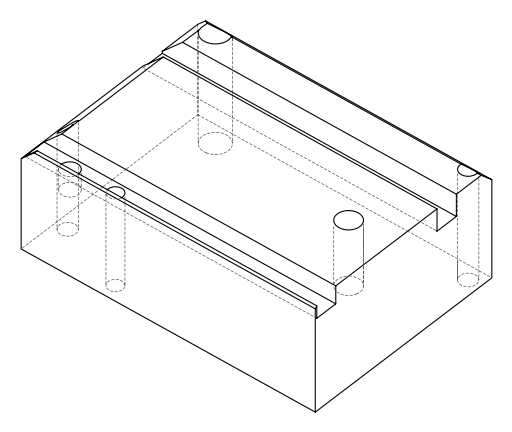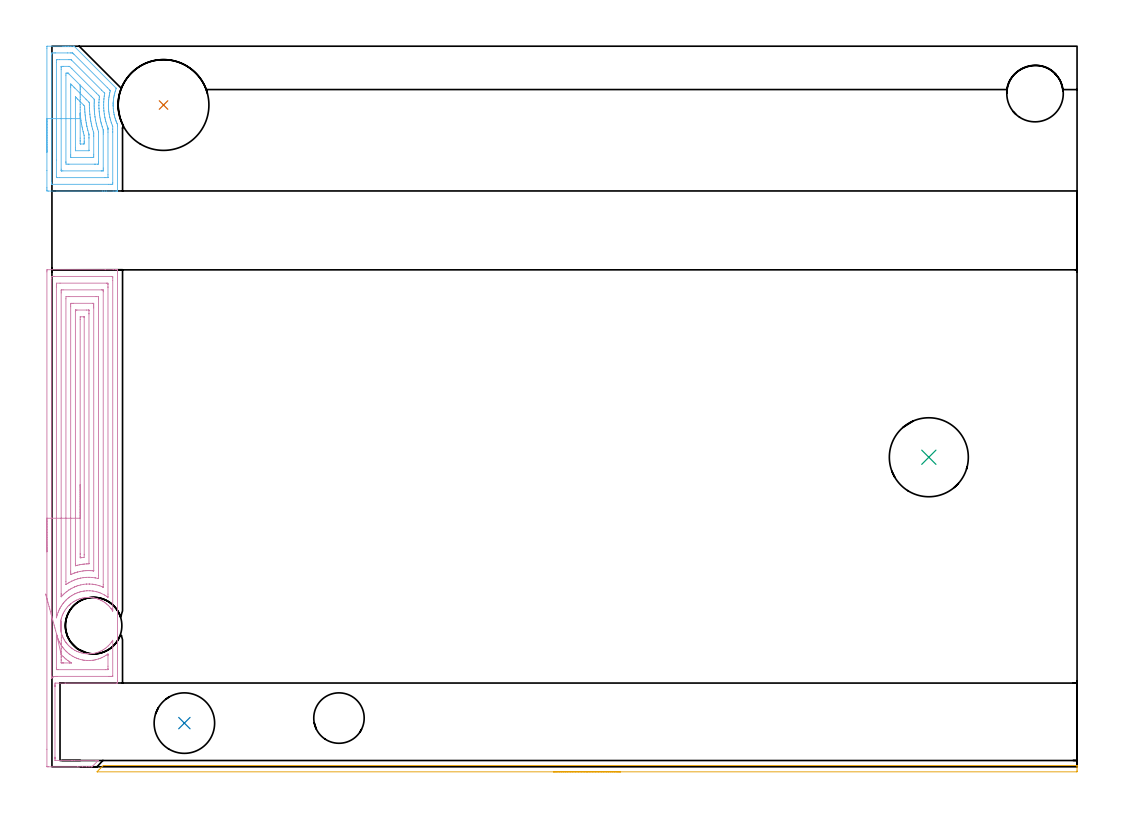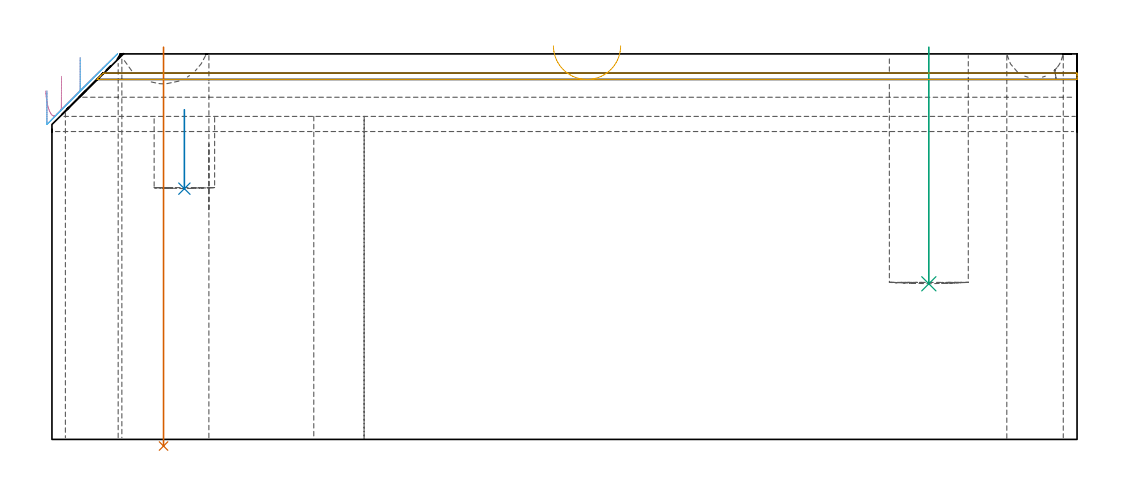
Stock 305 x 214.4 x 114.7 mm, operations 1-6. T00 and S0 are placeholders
(PLAN: 20 operations, 13 tool changes, 41.5 min)
(1 INDEXABLE_INSERT_DRILL_THROUGH_HOLE_FROM_SOLID | STEP1HOLE_3 | NXT0302_025 | 0.48 min | 65636 mm3)
(2 INDEXABLE_INSERT_DRILL_BLIND_HOLE_FROM_SOLID | STEP1POCKET | NXT0302_007 | 0.1 min | 10136 mm3)
(3 INDEXABLE_INSERT_DRILL_BLIND_HOLE_FROM_SOLID_1 | STEP1POCKET_1 | NXT0302_018 | 0.28 min | 29526 mm3)
(4 AREA_MILL | FG_CHAMFER_SURFACE | UGT0205_001 | 8.11 min | 33789 mm3)
(5 AREA_MILL_1 | FG_CHAMFER_SURFACE_1 | UGT0205_001 | 2.48 min | 8227 mm3)
(6 AREA_MILL_2 | FG_CHAMFER_SURFACE_2 | UGT0205_001 | 2.77 min | 11259 mm3)
(7 AREA_MILL_3 | FG_CHAMFER_SURFACE_3 | UGT0205_001 | 11.55 min | 23389 mm3)
(8 MILL_RECTANGULAR_SLOT | SLOT_RECTANGULAR | UGT0201_105 | Follow Part, ap 5.5, ae 75% | 5.39 min | 116654 mm3)
(9 MILL_RECTANGULAR_SLOT_1 | SLOT_RECTANGULAR_1 | UGT0201_105 | Follow Part, ap 5.5, ae 75% | 7.06 min | 161359 mm3)
(10 SPOT_DRILL | STEP1HOLE | NXT0321_9005460120000 | 0.03 min | 17 mm3)
(11 SPOT_DRILL_1 | STEP1HOLE_1 | NXT0321_9005460120000 | 0.03 min | 0 mm3)
(12 SPOT_DRILL_2 | STEP1HOLE_2 | NXT0321_9005460120000 | 0.03 min | 8 mm3)
(13 DRILL_THROUGH_HOLE_INTO_CENTER | STEP1HOLE | NXT0301_065 | 0.41 min | 6651 mm3)
(14 DRILL_TO_ENLARGE_THROUGH_HOLE | STEP1HOLE | UGT0301_041 | 0.42 min | 10338 mm3)
(15 DRILL_BLIND_HOLE_INTO_CENTER | STEP1HOLE_1 | NXT0301_065 | 0.07 min | 330 mm3)
(16 GUN_DRILL_THROUGH_HOLE | STEP1HOLE_1 | UGT0307_007 | 0.62 min | 7997 mm3)
(17 DRILL_TO_ENLARGE_THROUGH_HOLE_1 | STEP1HOLE_1 | UGT0301_291 | 0.49 min | 15237 mm3)
(18 DRILL_BLIND_HOLE_INTO_CENTER_1 | STEP1HOLE_2 | NXT0301_065 | 0.07 min | 877 mm3)
(19 GUN_DRILL_THROUGH_HOLE_1 | STEP1HOLE_2 | UGT0307_007 | 0.63 min | 8049 mm3)
(20 DRILL_TO_ENLARGE_THROUGH_HOLE_2 | STEP1HOLE_2 | UGT0301_291 | 0.49 min | 16195 mm3)
(TOOL NXT0302_025 | Index. Insert Drill 27mm [880-D2700L32-05] | D27 PA176 FL135 Z2)
(TOOL NXT0302_007 | Index. Insert Drill 18mm [880-D1800L25-05] | D18 PA176 FL90 Z2)
(TOOL NXT0302_018 | Index. Insert Drill 23.5mm [880-D2350L25-03] | D23.5 PA176 FL71 Z2)
(TOOL UGT0205_001 | Chamfer Mill 20 x 3 x 45 deg. | D20 FL50 Z2)
(TOOL UGT0201_105 | End Mill 22 mm | D22 FL25 Z2)
(TOOL NXT0321_9005460120000 | NC Spot Drill, 142deg, 12mm, Carbide, Uncoated | D12 PA142 FL30 Z2)
(TOOL NXT0301_065 | Carbide Drill 9.4mm [860.1-0940-075A1-MM 2214] | D9.4 PA140 FL98 Z2)
(TOOL UGT0301_041 | Twist Drill 15 mm | D15 PA118 FL114 Z2)
(TOOL UGT0307_007 | Gun Drill 10 mm | D10 PA130 FL24 Z1)
(TOOL UGT0301_291 | Twist Drill 16.8 mm | D16.8 PA118 FL125 Z2)
(OP 1 INDEXABLE_INSERT_DRILL_THROUGH_HOLE_FROM_SOLID)
G17 G21 G94 G90
T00 M6
G54
G17 G0 G90 X33.2 Y196.9 S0 M3
G43 Z124.7 H1
G94 G81 G98 Z-1.971 F250. R116.7
G80
M5
M2
(OP 2 INDEXABLE_INSERT_DRILL_BLIND_HOLE_FROM_SOLID)
G17 G21 G94 G90
T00 M6
G54
G17 G0 G90 X39.4 Y13. S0 M3
G43 Z124.7 H1
G94 G81 G98 Z74.6 F250. R98.1
G80
M5
M2
(OP 3 INDEXABLE_INSERT_DRILL_BLIND_HOLE_FROM_SOLID_1)
G17 G21 G94 G90
T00 M6
G54
G17 G0 G90 X260.9 Y92.1 S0 M3
G43 Z124.7 H1
G94 G81 G98 Z46.3 F250. R116.7
G80
M5
M2
(OP 4 AREA_MILL)
G17 G21 G94 G90
T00 M6
G54
G17 G0 G90 X-1.5 Y63.95 S1061 M3
G43 Z124.7 H0
Z103.7
G94 G1 Y63.988 Z102.828 F250.
Y64.102 Z101.964
Y64.291 Z101.112
Y64.553 Z100.28
Y64.887 Z99.474
Y65.29 Z98.7
Y65.759 Z97.964
Y66.29 Z97.272
Y66.879 Z96.629
Y67.522 Z96.04
Y68.214 Z95.508
Y68.95 Z95.04
Y69.724 Z94.637
Y70.53 Z94.303
Y71.362 Z94.041
Y72.214 Z93.852
Y73.078 Z93.738
Y73.95 Z93.7
Y147.271
X-1.495 Y147.76 Z93.703
X-1.492 Y147.89 Z93.706
X-1.357 Y147.9 Z93.841
X15.845 Z111.041
X18.219 Z113.414
X18.935 Z114.134
X19.172 Z114.371
X19.338 Y147.897 Z114.531
X19.498 Y147.89 Z114.689
X19.5 Y147.718 Z114.7
Y25.666
X19.495 Y24.91 Z114.691
X19.155 Y24.9 Z114.351
X4.046 Z99.245
X1.035 Z96.234
X0.9 Z96.1
Y24.57
X0.905 Y24.272 Z96.094
X0.908 Y24.247 Z96.092
X0.902 Y24.212 Z96.097
Y24.205
X0.904 Y24.19 Z96.092
Y24.186 Z96.09
X0.902 Y24.183 Z96.091
X0.9 Y24.155 Z96.1
Y24.152 Z96.096
X0.905 Y24.147 Z96.09
X0.903 Y24.143 Z96.096
X0.905 Y24.127 Z96.089
X0.902 Y24.123 Z96.09
X0.9 Y24.092 Z96.1
X0.903 Y24.08 Z96.096
X0.901 Y24.065 Z96.095
X0.902 Y24.041 Z96.089
X0.905 Y24.037 Z96.088
X0.906 Y24.034 Z96.091
X0.903 Y24.018 Z96.095
X0.905 Y24.016 Z96.088
X0.901 Y24.009 Z96.096
X0.9 Y24.006 Z96.1
X0.902 Y23.972 Z96.089
X0.905 Y23.967 Z96.087
X0.906 Y23.963 Z96.091
X0.904 Y23.956 Z96.094
Y23.934 Z96.087
X0.903 Y23.929 Z96.086
X0.9 Y23.925 Z96.087
Y23.877 Z96.1
Y2.865
Y2.671 Z96.087
X0.904 Y2.67
X0.905
X0.907 Y2.663 Z96.09
X0.901 Y2.545 Z96.099
Y2.533
X0.904 Y2.418 Z96.096
Y2.022
X0.903 Y1.9 Z96.097
X5.927 Z101.121
X6.666 Z101.866
X13.159 Z108.358
X13.39 Z108.587
X13.697 Y1.897 Z108.893
X13.758 Y1.89 Z108.953
X13.743 Y1.864 Z108.939
X13.704 Y1.822 Z108.903
X13.574 Y1.674 Z108.773
X12.073 Y0.173 Z107.272
X11.907 Y0.004 Z107.099
X11.895 Y0.001 Z107.087
X11.715 Y0. Z106.915
X11.033 Z106.232
X10.317 Z105.512
X9.081 Z104.278
X7.683 Z102.879
X-1.089 Z94.109
X-1.36 Y0.003 Z93.837
X-1.492 Y0.01 Z93.706
X-1.499 Y0.145 Z93.699
X-1.5 Y5.212 Z93.7
Y73.95
X-0.086 Z95.114
Y145.347
X-0.079 Y145.879 Z95.121
X-0.068 Y145.89 Z95.132
X0.003 Y145.894 Z95.203
X0.112 Y145.898 Z95.312
X0.249 Y145.9 Z95.449
X0.659 Z95.859
X17.809 Z113.009
X18.009 Y145.897 Z113.209
X18.044 Y145.895 Z113.244
X18.076 Y145.891 Z113.276
X18.079 Y145.845 Z113.279
X18.084 Y145.62 Z113.284
X18.085 Y145.482 Z113.285
X18.086 Y144.724 Z113.286
Y46.931
X18.084 Y46.401 Z113.284
X18.083 Y46.37 Z113.283
X18.081 Y46.36 Z113.281
X18.036 Y46.418 Z113.236
X17.89 Y46.646 Z113.09
X17.632 Y47.018 Z112.832
X17.527 Y47.157 Z112.727
X17.144 Y47.603 Z112.344
X16.724 Y48.05 Z111.924
X16.294 Y48.426 Z111.494
X15.849 Y48.78 Z111.049
X15.625 Y48.943 Z110.825
X15.295 Y49.153 Z110.495
X14.958 Y49.348 Z110.158
X14.515 Y49.573 Z109.715
X14.066 Y49.776 Z109.266
X13.923 Y49.836 Z109.123
X13.55 Y49.965 Z108.75
X13.175 Y50.08 Z108.375
X12.73 Y50.191 Z107.93
X12.283 Y50.278 Z107.483
X11.838 Y50.34 Z107.038
X11.392 Y50.378 Z106.592
X10.946 Y50.392 Z106.146
X10.5 Y50.382 Z105.7
X10.054 Y50.349 Z105.254
X9.608 Y50.292 Z104.808
X9.161 Y50.21 Z104.361
X8.717 Y50.105 Z103.917
X8.293 Y49.985 Z103.493
X7.877 Y49.836 Z103.077
X7.376 Y49.615 Z102.576
X7.119 Y49.488 Z102.319
X6.934 Y49.396 Z102.133
X6.553 Y49.178 Z101.748
X6.47 Y49.126 Z101.665
X6.175 Y48.943 Z101.374
X6.161 Y48.933 Z101.361
X6.042 Y48.848 Z101.242
X5.59 Y48.494 Z100.789
X5.488 Y48.407 Z100.685
X5.151 Y48.121 Z100.351
X5.076 Y48.05 Z100.276
X4.664 Y47.611 Z99.864
X4.273 Y47.157 Z99.471
X3.955 Y46.706 Z99.152
X3.671 Y46.264 Z98.869
X3.368 Y45.708 Z98.567
X3.215 Y45.37 Z98.411
X3.037 Y44.926 Z98.233
X2.882 Y44.477 Z98.08
X2.758 Y44.032 Z97.955
X2.682 Y43.694 Z97.881
X2.659 Y43.584 Z97.856
X2.586 Y43.138 Z97.783
X2.54 Y42.691 Z97.731
X2.515 Y42.241 Z97.705
X2.513 Y42.2 Z97.706
X2.514 Y42.144 Z97.704
Y42.086 Z97.703
X2.513 Y41.798 Z97.705
X2.518 Y41.681 Z97.713
X2.521 Y41.644 Z97.714
X2.536 Y41.348 Z97.729
X2.582 Y40.905 Z97.776
X2.65 Y40.457 Z97.85
X2.708 Y40.189 Z97.907
X2.746 Y40.012 Z97.944
X2.87 Y39.563 Z98.067
X3.018 Y39.119 Z98.215
X3.186 Y38.701 Z98.381
X3.218 Y38.631 Z98.411
X3.368 Y38.288 Z98.567
X3.399 Y38.225 Z98.599
X3.463 Y38.11 Z98.663
X3.651 Y37.775 Z98.849
X3.922 Y37.332 Z99.12
X4.033 Y37.172 Z99.231
X4.086 Y37.094 Z99.285
X4.171 Y36.982 Z99.369
X4.259 Y36.863 Z99.459
X4.454 Y36.626 Z99.654
X4.609 Y36.439 Z99.808
X4.65 Y36.396 Z99.848
X4.874 Y36.155 Z100.073
X5.151 Y35.882 Z100.35
X5.488 Y35.582 Z100.686
X5.528 Y35.546 Z100.726
X5.781 Y35.345 Z100.981
X6.042 Y35.153 Z101.242
X6.432 Y34.895 Z101.631
X6.829 Y34.653 Z102.029
X6.934 Y34.599 Z102.134
X7.376 Y34.385 Z102.576
X7.825 Y34.192 Z103.025
X8.269 Y34.03 Z103.469
X8.717 Y33.898 Z103.917
X9.282 Y33.76 Z104.482
X9.445 Y33.729 Z104.645
X9.608 Y33.702 Z104.808
X10.054 Y33.651 Z105.254
X10.5 Y33.618 Z105.7
X10.946 Y33.608 Z106.146
X11.392 Y33.622 Z106.592
X11.838 Y33.66 Z107.038
X12.283 Y33.719 Z107.483
X12.518 Y33.76 Z107.718
X13.175 Y33.925 Z108.375
X13.623 Y34.062 Z108.823
X14.066 Y34.229 Z109.266
X14.515 Y34.427 Z109.715
X14.971 Y34.653 Z110.171
X15.415 Y34.927 Z110.615
X15.849 Y35.224 Z111.049
X16.27 Y35.546 Z111.47
X16.741 Y35.976 Z111.941
X17.188 Y36.439 Z112.388
X17.632 Y36.987 Z112.832
X17.878 Y37.332 Z113.078
X17.996 Y37.517 Z113.196
X18.079 Y37.644 Z113.279
X18.086 Y37.29 Z113.286
X18.085 Y27.075 Z113.285
X18.084 Y26.98 Z113.284
X18.081 Y26.934 Z113.281
X18.08 Y26.917 Z113.28
X18.065 Y26.91 Z113.265
X17.882 Y26.903 Z113.082
X17.341 Y26.901 Z112.541
X17.007 Y26.9 Z112.207
X1.537 Y26.899 Z96.737
X1.206 Y26.897 Z96.406
X0.931 Y26.89 Z96.131
X0.659 Y26.861 Z95.859
X0.441 Y26.782 Z95.641
X0.308 Y26.705 Z95.508
X0.123 Y26.56 Z95.323
X-0.074 Y26.362 Z95.126
X-0.079 Y26.417 Z95.121
X-0.082 Y26.56 Z95.118
X-0.085 Y26.94 Z95.115
X-0.086 Y73.95 Z95.114
X1.328 Z96.528
X1.329 Y142.8 Z96.529
X1.33 Y143.011 Z96.53
X1.336 Y143.694 Z96.536
X1.342 Y143.893 Z96.542
X2.415 Y143.9 Z97.615
X16.262 Y143.899 Z111.462
X16.463 Y143.895 Z111.663
X16.658 Y143.89 Z111.858
X16.665 Y143.694 Z111.865
X16.669 Y143.485 Z111.869
X16.671 Y142.8 Z111.871
X16.672 Y142.588 Z111.872
X16.671 Y51.384 Z111.871
X16.668 Y50.702 Z111.868
X16.665 Y50.496 Z111.865
X16.662 Y50.44 Z111.862
X16.463 Y50.581 Z111.663
X16.292 Y50.702 Z111.492
X15.86 Y50.975 Z111.06
X15.585 Y51.135 Z110.785
X14.725 Y51.577 Z109.925
X14.684 Y51.596 Z109.884
X14.308 Y51.75 Z109.508
X14.07 Y51.834 Z109.27
X13.829 Y51.916 Z109.029
X13.381 Y52.053 Z108.581
X12.951 Y52.157 Z108.151
X12.277 Y52.283 Z107.477
X12.073 Y52.307 Z107.273
X11.307 Y52.376 Z106.507
X11.195 Y52.378 Z106.395
X10.432 Y52.374 Z105.632
X10.317 Y52.365 Z105.517
X9.63 Y52.296 Z104.83
X9.439 Y52.268 Z104.639
X8.883 Y52.162 Z104.083
X8.561 Y52.086 Z103.761
X8.181 Y51.983 Z103.381
X7.683 Y51.819 Z102.883
X7.521 Y51.762 Z102.721
X7.12 Y51.596 Z102.32
X6.903 Y51.496 Z102.103
X6.805 Y51.447 Z102.005
X6.323 Y51.193 Z101.523
X5.927 Y50.965 Z101.127
X5.765 Y50.867 Z100.965
X5.509 Y50.702 Z100.709
X5.244 Y50.503 Z100.444
X5.049 Y50.35 Z100.249
X4.754 Y50.108 Z99.954
X4.399 Y49.808 Z99.599
X4.281 Y49.696 Z99.481
X4.171 Y49.583 Z99.371
X3.852 Y49.238 Z99.052
X3.561 Y48.914 Z98.761
X3.438 Y48.766 Z98.638
X3.293 Y48.587 Z98.493
X3.059 Y48.257 Z98.259
X2.896 Y48.02 Z98.096
X2.706 Y47.723 Z97.906
X2.415 Y47.23 Z97.615
X2.358 Y47.125 Z97.558
X2.187 Y46.792 Z97.387
X2.085 Y46.568 Z97.285
X1.94 Y46.231 Z97.14
X1.824 Y45.939 Z97.024
X1.605 Y45.337 Z96.805
X1.595 Y45.308 Z96.795
X1.588 Y45.285 Z96.788
X1.537 Y45.106 Z96.737
X1.354 Y44.401 Z96.554
X1.337 Y44.343 Z96.537
X1.335 Y44.34 Z96.535
X1.332 Y44.369 Z96.532
X1.329 Y44.41 Z96.529
Y44.443
X1.328 Y44.467 Z96.528
Y73.95
X2.743 Z97.943
Y141.012
X2.746 Y141.569 Z97.946
X2.75 Y141.758 Z97.95
X2.755 Y141.89 Z97.955
X2.857 Y141.893 Z98.057
X3.293 Y141.9 Z98.493
X14.707 Z109.907
X15.143 Y141.892 Z110.343
X15.244 Y141.89 Z110.444
X15.25 Y141.824 Z110.45
X15.253 Y141.751 Z110.453
X15.257 Y141.346 Z110.457
Y54.279
X15.256 Y53.72 Z110.456
X15.253 Y53.532 Z110.453
X15.25 Y53.466 Z110.45
X15.245 Y53.449 Z110.445
X15.213 Y53.461 Z110.413
X15.081 Y53.514 Z110.281
X14.707 Y53.669 Z109.907
X14.273 Y53.827 Z109.473
X13.829 Y53.959 Z109.029
X13.07 Y54.158 Z108.27
X12.951 Y54.181 Z108.151
X12.417 Y54.279 Z107.617
X12.073 Y54.319 Z107.273
X12.029 Y54.323 Z107.229
X11.195 Y54.376 Z106.395
X11.095 Y54.38 Z106.295
X10.317 Y54.367 Z105.517
X10.233 Y54.364 Z105.433
X9.432 Y54.285 Z104.632
X9.381 Y54.279 Z104.581
X8.561 Y54.114 Z103.761
X7.989 Y53.967 Z103.189
X7.683 Y53.873 Z102.883
X7.321 Y53.753 Z102.521
X6.805 Y53.547 Z102.005
X6.692 Y53.5 Z101.892
X6.435 Y53.384 Z101.635
X5.927 Y53.118 Z101.127
X5.529 Y52.895 Z100.729
X5.049 Y52.606 Z100.249
X4.979 Y52.562 Z100.179
X4.873 Y52.49 Z100.073
X4.473 Y52.183 Z99.673
X4.171 Y51.944 Z99.371
X3.982 Y51.789 Z99.182
X3.756 Y51.596 Z98.956
X3.513 Y51.372 Z98.713
X3.293 Y51.149 Z98.493
X3.077 Y50.922 Z98.277
X2.814 Y50.637 Z98.014
X2.788 Y50.612 Z97.988
X2.753 Y50.578 Z97.953
X2.75 Y50.62 Z97.95
X2.747 Y50.702 Z97.947
X2.744 Y50.962 Z97.944
X2.743 Y51.262 Z97.943
Y51.596
Y73.95
X4.157 Z99.357
Y139.237
X4.171 Y139.89 Z99.371
X4.389 Y139.896 Z99.589
X5.049 Y139.899 Z100.249
X5.263 Y139.9 Z100.463
X13.166 Y139.899 Z108.366
X13.829 Y139.89 Z109.029
X13.843 Y139.223 Z109.043
Y139.209
Y56.961
X13.841 Y56.067 Z109.041
X13.84 Y56.056 Z109.04
X13.829 Y56.011 Z109.029
X13.567 Y56.067 Z108.767
X12.951 Y56.193 Z108.151
X12.799 Y56.222 Z107.999
X12.073 Y56.314 Z107.273
X11.807 Y56.338 Z107.007
X11.195 Y56.374 Z106.395
X10.891 Y56.376 Z106.091
X10.317 Y56.364 Z105.517
X10.043 Y56.346 Z105.243
X9.439 Y56.284 Z104.639
X9.249 Y56.261 Z104.449
X8.561 Y56.14 Z103.761
X8.5 Y56.129 Z103.7
X8.214 Y56.067 Z103.414
X7.792 Y55.956 Z102.992
X7.683 Y55.923 Z102.883
X7.124 Y55.742 Z102.324
X6.805 Y55.624 Z102.005
X6.489 Y55.495 Z101.689
X5.927 Y55.25 Z101.127
X5.875 Y55.226 Z101.075
X5.768 Y55.173 Z100.968
X5.299 Y54.919 Z100.499
X5.049 Y54.777 Z100.249
X4.741 Y54.592 Z99.941
X4.235 Y54.279 Z99.435
X4.194 Y54.255 Z99.394
X4.171 Y54.243 Z99.371
X4.161 Y54.279 Z99.361
X4.159 Y54.291 Z99.359
X4.157 Y55.173 Z99.357
Y73.95
X5.571 Z100.771
X5.572 Y136.903 Z100.772
X5.575 Y137.435 Z100.775
X5.577 Y137.791 Z100.777
X5.59 Y137.89 Z100.79
X5.699 Y137.893 Z100.899
X5.927 Y137.897 Z101.127
X6.349 Y137.9 Z101.549
X12.073 Y137.899 Z107.273
X12.225 Y137.898 Z107.425
X12.347 Y137.894 Z107.547
X12.421 Y137.89 Z107.621
X12.423 Y137.797 Z107.623
X12.427 Y137.435 Z107.627
X12.428 Y137.073 Z107.628
X12.429 Y136.541 Z107.629
Y58.387
X12.427 Y58.335 Z107.627
X12.425 Y58.305 Z107.625
X12.423 Y58.296 Z107.623
X12.413 Y58.295 Z107.613
X12.292 Y58.302 Z107.492
X12.073 Y58.319 Z107.273
X11.581 Y58.356 Z106.781
X11.195 Y58.374 Z106.395
X10.686 Z105.886
X10.317 Y58.364 Z105.517
X9.85 Y58.331 Z105.05
X9.439 Y58.288 Z104.639
X9.059 Y58.242 Z104.259
X8.561 Y58.153 Z103.761
X8.316 Y58.105 Z103.516
X7.683 Y57.961 Z102.883
X7.6 Y57.94 Z102.8
X7.293 Y57.855 Z102.493
X6.922 Y57.736 Z102.122
X6.805 Y57.696 Z102.005
X6.564 Y57.61 Z101.764
X5.927 Y57.347 Z101.127
X5.657 Y57.237 Z100.857
X5.588 Y57.21 Z100.788
X5.578 Y57.255 Z100.778
X5.575 Y57.319 Z100.775
X5.572 Y57.855 Z100.772
X5.571 Y58.218 Z100.771
Y73.95
X6.985 Z102.185
X6.986 Y135.647 Z102.186
X6.988 Y135.824 Z102.188
X6.99 Y135.867 Z102.19
X6.991 Y135.882 Z102.191
X7.021 Y135.89 Z102.221
X7.186 Y135.895 Z102.386
X7.435 Y135.899 Z102.635
X10.317 Y135.9 Z105.517
X10.948 Y135.898 Z106.148
X10.991 Y135.894 Z106.191
X11.006 Y135.891 Z106.206
X11.01 Y135.835 Z106.21
X11.012 Y135.647 Z106.212
X11.015 Y134.936 Z106.215
Y134.753
X11.014 Y60.538 Z106.214
X11.013 Y60.449 Z106.213
X11.01 Y60.406 Z106.21
X11.008 Y60.392 Z106.208
X10.477 Y60.375 Z105.677
X10.317 Y60.365 Z105.517
X9.653 Y60.319 Z104.853
X9.439 Y60.298 Z104.639
X9.173 Y60.267 Z104.373
X8.561 Y60.166 Z103.761
X8.127 Y60.085 Z103.327
X7.683 Y59.987 Z102.883
X7.409 Y59.922 Z102.609
X7.222 Y59.874 Z102.422
X7.091 Y59.841 Z102.291
X7.012 Y59.823 Z102.212
X6.995 Y59.821 Z102.195
X6.992 Y59.832 Z102.192
X6.99 Y59.873 Z102.19
X6.986 Y60.354 Z102.186
X6.985 Y73.95 Z102.185
X8.399 Z103.599
X8.4 Y133.128 Z103.6
X8.405 Y133.858 Z103.605
X8.406 Y133.89 Z103.606
X8.479 Y133.897 Z103.679
X8.521 Y133.9 Z103.721
X9.439 Z104.639
X9.48 Y133.899 Z104.68
X9.561 Y133.892 Z104.761
X9.595 Y133.887 Z104.795
X9.597 Y133.88 Z104.797
X9.599 Y133.858 Z104.799
X9.6 Y133.694 Z104.8
Y63.22
X9.599 Y63.057 Z104.799
X9.593 Y62.326 Z104.793
X8.679 Y62.206 Z103.879
X8.561 Y62.192 Z103.761
X8.409 Y62.175 Z103.609
X8.404 Y62.326 Z103.604
X8.401 Y62.489 Z103.601
X8.4 Y63.22 Z103.6
X8.399 Y63.385 Z103.599
Y73.95
Y74.822 Z103.638
Y75.687 Z103.751
Y76.538 Z103.94
Y77.37 Z104.203
Y78.176 Z104.536
Y78.95 Z104.939
Y79.686 Z105.408
Y80.378 Z105.939
Y81.021 Z106.528
Y81.61 Z107.172
Y82.142 Z107.864
Y82.61 Z108.599
Y83.013 Z109.373
Y83.347 Z110.179
Y83.609 Z111.011
Y83.798 Z111.863
Y83.912 Z112.728
Y83.95 Z113.599
G0 X-1.884 Y51.438 Z103.657
G1 X-1.816 Y51.188 Z102.824
X-1.729 Y50.869 Z102.016
X-1.624 Y50.484 Z101.241
X-1.501 Y50.035 Z100.503
X-1.362 Y49.525 Z99.809
X-1.208 Y48.959 Z99.163
X-1.039 Y48.341 Z98.571
X-0.857 Y47.676 Z98.037
X-0.664 Y46.968 Z97.565
X-0.46 Y46.223 Z97.159
X-0.248 Y45.447 Z96.822
X-0.03 Y44.645 Z96.556
X0.195 Y43.825 Z96.363
X0.422 Y42.991 Z96.246
X0.652 Y42.15 Z96.204
X0.882 Y41.309 Z96.239
X1.109 Y40.474 Z96.349
X1.334 Y39.652 Z96.534
X1.485 Y39.078 Z96.685
X1.537 Y38.897 Z96.737
X1.774 Y38.184 Z96.974
X1.931 Y37.783 Z97.131
X2.149 Y37.29 Z97.349
X2.235 Y37.106 Z97.435
X2.415 Y36.773 Z97.615
X2.633 Y36.396 Z97.833
X3.014 Y35.785 Z98.214
X3.222 Y35.501 Z98.422
X3.293 Y35.411 Z98.493
X3.653 Y34.977 Z98.853
X3.987 Y34.607 Z99.187
X4.171 Y34.422 Z99.371
X4.53 Y34.083 Z99.73
X4.952 Y33.713 Z100.152
X5.049 Y33.637 Z100.249
X5.342 Y33.415 Z100.542
X5.927 Y33.036 Z101.127
X6.28 Y32.819 Z101.48
X6.805 Y32.558 Z102.005
X7.272 Y32.343 Z102.472
X7.683 Y32.187 Z102.883
X7.874 Y32.119 Z103.074
X8.487 Y31.925 Z103.687
X8.585 Y31.901 Z103.785
X9.071 Y31.792 Z104.271
X9.439 Y31.726 Z104.639
X9.665 Y31.695 Z104.865
X10.317 Y31.639 Z105.517
X10.612 Y31.624 Z105.812
X11.195 Y31.626 Z106.395
X11.479 Y31.636 Z106.679
X12.073 Y31.692 Z107.273
X12.278 Y31.716 Z107.478
X12.593 Y31.768 Z107.793
X12.951 Y31.841 Z108.151
X13.019 Y31.856 Z108.219
X13.295 Y31.925 Z108.495
X13.829 Y32.089 Z109.029
X14.359 Y32.28 Z109.559
X14.707 Y32.427 Z109.907
X14.979 Y32.549 Z110.179
X15.532 Y32.819 Z110.732
X15.585 Y32.852 Z110.785
X16.102 Y33.187 Z111.302
X16.463 Y33.427 Z111.663
X16.647 Y33.549 Z111.847
X16.665 Y33.559 Z111.865
X16.667 Y33.498 Z111.867
X16.67 Y33.385 Z111.87
X16.671 Y33.244 Z111.871
Y33.031
X16.672 Y29.924 Z111.872
X16.671 Y29.242 Z111.871
X16.67 Y29.032 Z111.87
X16.667 Y28.96 Z111.867
X16.665 Y28.912 Z111.865
X16.63 Y28.91 Z111.83
X16.463 Y28.905 Z111.663
X15.921 Y28.9 Z111.121
X1.873 Z97.073
X1.537 Y28.903 Z96.737
X1.425 Y28.906 Z96.625
X1.342 Y28.91 Z96.542
X1.335 Y29.03 Z96.535
X1.331 Y29.242 Z96.531
X1.329 Y29.454 Z96.529
Y39.392
X1.33 Y39.492 Z96.53
X1.332 Y39.602 Z96.532
X1.334 Y39.652 Z96.534
X2.75 Y33.372 Z97.95
X3.313 Y32.819 Z98.513
X3.76 Y32.405 Z98.96
X4.171 Y32.048 Z99.371
X4.318 Y31.925 Z99.518
X4.739 Y31.615 Z99.939
X5.049 Y31.409 Z100.249
X5.63 Y31.031 Z100.83
X5.786 Y30.934 Z100.986
X5.821 Y30.912 Z101.021
X5.733 Y30.908 Z100.933
X5.562 Y30.903 Z100.762
X5.306 Y30.9 Z100.506
X5.177 Z100.377
X3.421 Z98.621
X3.293 Z98.493
X3.165 Y30.902 Z98.365
X2.908 Y30.907 Z98.108
X2.749 Y30.911 Z97.949
X2.747 Y30.951 Z97.947
X2.745 Y31.031 Z97.945
X2.743 Y31.591 Z97.943
Y31.925
X2.744 Y32.484 Z97.944
X2.745 Y32.819 Z97.945
X2.75 Y33.372 Z97.95
X2.757 Y34.243 Z97.995
X2.763 Y35.107 Z98.115
X2.77 Y35.958 Z98.311
X2.777 Y36.788 Z98.58
X2.783 Y37.591 Z98.92
X2.789 Y38.361 Z99.329
X2.795 Y39.093 Z99.803
X2.8 Y39.781 Z100.34
X2.805 Y40.42 Z100.934
X2.81 Y41.004 Z101.582
X2.814 Y41.53 Z102.279
X2.818 Y41.992 Z103.018
X2.821 Y42.389 Z103.795
X2.824 Y42.717 Z104.604
X2.826 Y42.972 Z105.438
X2.827 Y43.154 Z106.291
X2.828 Y43.261 Z107.157
Y43.293 Z108.028
G0 Z124.7
M5
M2
(OP 5 AREA_MILL_1)
G17 G21 G94 G90
T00 M6
G54
G17 G0 G90 X169.2 Y-1.5 S1061 M3
G43 Z124.7 H0
Z117.1
G94 G1 X169.162 Z116.228 F250.
X169.048 Z115.364
X168.859 Z114.512
X168.597 Z113.68
X168.263 Z112.874
X167.86 Z112.1
X167.392 Z111.364
X166.86 Z110.672
X166.271 Z110.029
X165.628 Z109.44
X164.936 Z108.908
X164.2 Z108.44
X163.426 Z108.037
X162.62 Z107.703
X161.788 Z107.441
X160.936 Z107.252
X160.072 Z107.138
X159.2 Z107.1
X13.572
X13.54 Y-1.499 Z107.101
X13.419 Y-1.492 Z107.106
X13.468 Y-1.435 Z107.163
X13.572 Y-1.327 Z107.271
X14.019 Y-0.879 Z107.717
X14.367 Y-0.533 Z108.067
X14.559 Y-0.341 Z108.259
X15.246 Y0.346 Z108.943
X15.305 Y0.4 Z108.981
X15.806 Z109.
X304.828
X304.991 Y0.397 Z108.988
X304.993 Y0.376 Z108.967
X305. Y0.009 Z108.608
Y-0.31 Z108.29
Y-0.993 Z107.602
Y-1.334 Z107.262
X304.998 Y-1.491 Z107.105
X304.828 Y-1.5 Z107.1
X159.2
X158.328 Z107.138
X157.464 Z107.252
X156.612 Z107.441
X155.78 Z107.703
X154.974 Z108.037
X154.2 Z108.44
X153.464 Z108.908
X152.772 Z109.44
X152.129 Z110.029
X151.54 Z110.672
X151.008 Z111.364
X150.54 Z112.1
X150.137 Z112.874
X149.803 Z113.68
X149.541 Z114.512
X149.352 Z115.364
X149.238 Z116.228
X149.2 Z117.1
G0 Z124.7
M5
M2
(OP 6 AREA_MILL_2)
G17 G21 G94 G90
T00 M6
G54
G17 G0 G90 X-1.5 Y182.85 S1061 M3
G43 Z124.7 H0
Z103.7
G94 G1 Y182.888 Z102.828 F250.
Y183.002 Z101.964
Y183.191 Z101.112
Y183.453 Z100.28
Y183.787 Z99.474
Y184.19 Z98.7
Y184.658 Z97.964
Y185.19 Z97.272
Y185.779 Z96.629
Y186.422 Z96.04
Y187.114 Z95.509
Y187.85 Z95.04
Y188.624 Z94.637
Y189.43 Z94.303
Y190.262 Z94.041
Y191.114 Z93.852
Y191.978 Z93.738
Y192.85 Z93.7
Y213.805
X-1.495 Y214.293 Z93.703
X-1.491 Y214.39 Z93.706
X-1.389 Y214.4 Z93.808
X3.293 Z98.487
X3.877 Z99.074
X4.171 Z99.367
X4.756 Z99.952
X5.049 Z100.244
X5.636 Z100.835
X6.366 Z101.565
X6.513 Y214.399 Z101.712
X6.6 Y214.39 Z101.795
X6.693 Y214.308 Z101.892
X19.097 Y201.904 Z114.296
X19.122 Y201.877 Z114.319
X19.136 Y201.854 Z114.331
X19.133 Y201.826 Z114.33
X18.941 Y201.296 Z114.141
X18.797 Y200.852 Z113.997
X18.677 Y200.429 Z113.875
X18.671 Y200.407 Z113.868
X18.545 Y199.911 Z113.744
X18.524 Y199.829 Z113.724
X18.462 Y199.518 Z113.658
X18.383 Y199.074 Z113.58
X18.32 Y198.629 Z113.513
X18.269 Y198.185 Z113.465
X18.249 Y197.935 Z113.445
X18.236 Y197.754 Z113.428
X18.234 Y197.74 Z113.427
X18.224 Y197.551 Z113.421
X18.219 Y197.451 Z113.417
X18.211 Y197.295 Z113.41
Y197.249 Z113.408
X18.205 Y196.893 Z113.398
X18.204 Y196.863 Z113.397
Y196.851 Z113.398
X18.213 Y196.406 Z113.412
X18.24 Y195.961 Z113.433
X18.26 Y195.72 Z113.457
X18.278 Y195.517 Z113.474
X18.333 Y195.079 Z113.525
Y195.072 Z113.526
X18.394 Y194.665 Z113.591
X18.4 Y194.628 Z113.597
X18.482 Y194.183 Z113.678
X18.512 Y194.034 Z113.71
X18.525 Y193.971 Z113.723
X18.577 Y193.766 Z113.776
X18.697 Y193.296 Z113.895
X18.828 Y192.85 Z114.025
X18.876 Y192.705 Z114.074
X18.976 Y192.405 Z114.174
X19.01 Y192.314 Z114.208
X19.097 Y192.082 Z114.295
X19.145 Y191.96 Z114.339
X19.22 Y191.77 Z114.418
X19.324 Y191.516 Z114.521
X19.414 Y191.315 Z114.609
X19.5 Y191.117 Z114.683
Y190.621 Z114.7
Y171.449
X19.505 Y171.31 Z114.695
X19.503 Y171.303 Z114.693
X19.502 Y171.302
X19.491 Y171.3 Z114.682
X19.366 Z114.558
X19.231 Z114.43
X18.806 Z114.005
X18.219 Z113.414
X16.169 Z111.367
X15.585 Z110.78
X14.999 Z110.195
X-1.089 Z94.108
X-1.492 Y171.31 Z93.705
X-1.496 Y171.49 Z93.702
X-1.499 Y171.895 Z93.701
X-1.5 Y172.304 Z93.7
Y177.441
Y192.85
X-0.086 Z95.114
X-0.085 Y211.885 Z95.115
X-0.084 Y212.022 Z95.116
X-0.079 Y212.39 Z95.121
X0.289 Y212.397 Z95.489
X0.659 Y212.399 Z95.859
X1.032 Y212.4 Z96.232
X4.677 Z99.877
X5.555 Z100.755
X5.927 Y212.397 Z101.127
X6.051 Y212.394 Z101.251
X6.148 Y212.39 Z101.348
X6.223 Y212.319 Z101.423
X6.528 Y212.022 Z101.728
X16.463 Y202.087 Z111.663
X17.224 Y201.321 Z112.424
X17.341 Y201.197 Z112.541
X17.35 Y201.154 Z112.55
X17.341 Y201.096 Z112.541
X17.212 Y200.561 Z112.412
X17.182 Y200.429 Z112.382
X17.063 Y199.82 Z112.263
X17.013 Y199.538 Z112.213
X16.955 Y199.145 Z112.155
X16.894 Y198.646 Z112.094
X16.856 Y198.247 Z112.056
X16.822 Y197.754 Z112.022
X16.806 Y197.406 Z112.006
X16.793 Y196.863 Z111.993
X16.801 Y196.519 Z112.001
X16.825 Y195.971 Z112.025
X16.853 Y195.575 Z112.053
X16.902 Y195.079 Z112.102
X16.967 Y194.567 Z112.167
X17.026 Y194.188 Z112.226
X17.156 Y193.484 Z112.356
X17.197 Y193.296 Z112.397
X17.225 Y193.178 Z112.425
X17.341 Y192.721 Z112.541
X17.434 Y192.404 Z112.634
X17.619 Y191.795 Z112.819
X17.659 Y191.674 Z112.859
X17.716 Y191.512 Z112.916
X17.943 Y190.901 Z113.143
X18.05 Y190.621 Z113.25
X18.076 Y190.549 Z113.276
X18.079 Y190.479 Z113.279
X18.083 Y189.729 Z113.283
X18.086 Y188.973 Z113.286
Y188.837
X18.085 Y173.815 Z113.285
X18.084 Y173.678 Z113.284
X18.079 Y173.31 Z113.279
X17.711 Y173.303 Z112.911
X17.341 Y173.301 Z112.541
X16.835 Y173.3 Z112.035
X-0.014 Y173.301 Z95.186
X-0.041 Y173.303 Z95.159
X-0.067 Y173.309 Z95.133
X-0.079 Y173.314 Z95.121
X-0.08 Y173.333 Z95.12
X-0.085 Y173.542 Z95.115
X-0.086 Y173.678 Z95.114
Y173.814
Y192.85
X1.329 Z96.529
Y209.558
X1.331 Y210.238 Z96.531
X1.333 Y210.343 Z96.533
X1.336 Y210.387 Z96.536
X1.383 Y210.394 Z96.583
X1.537 Y210.397 Z96.737
X2.256 Y210.4 Z97.456
X4.89 Z100.09
X5.049 Y210.399 Z100.249
X5.208 Y210.397 Z100.408
X5.527 Y210.39 Z100.727
X5.706 Y210.383 Z100.906
X5.757 Y210.336 Z100.957
X5.862 Y210.238 Z101.062
X14.78 Y201.321 Z109.98
X15.585 Y200.514 Z110.785
X15.667 Y200.429 Z110.867
X15.693 Y200.396 Z110.893
X15.692 Y200.374 Z110.892
X15.686 Y200.327 Z110.886
X15.585 Y199.699 Z110.785
X15.564 Y199.559 Z110.764
X15.562 Y199.538 Z110.762
X15.474 Y198.759 Z110.674
X15.464 Y198.646 Z110.664
X15.412 Y197.93 Z110.612
X15.403 Y197.754 Z110.603
X15.382 Y197.068 Z110.582
X15.379 Y196.863 Z110.579
X15.398 Y196.161 Z110.598
X15.408 Y195.971 Z110.608
X15.459 Y195.208 Z110.659
X15.471 Y195.079 Z110.671
X15.57 Y194.203 Z110.77
X15.572 Y194.188 Z110.772
X15.585 Y194.101 Z110.785
X15.727 Y193.296 Z110.927
X15.76 Y193.118 Z110.96
X15.845 Y192.725 Z111.045
X15.923 Y192.404 Z111.123
X16.042 Y191.94 Z111.242
X16.166 Y191.512 Z111.366
X16.434 Y190.65 Z111.634
X16.607 Y190.176 Z111.807
X16.65 Y190.053 Z111.85
X16.665 Y189.999 Z111.865
X16.667 Y189.941 Z111.867
X16.67 Y189.729 Z111.87
X16.671 Y189.517 Z111.871
X16.672 Y188.837 Z111.872
X16.671 Y176.142 Z111.871
X16.669 Y175.462 Z111.869
X16.667 Y175.356 Z111.867
X16.665 Y175.313 Z111.865
X16.617 Y175.306 Z111.817
X16.463 Y175.303 Z111.663
X15.744 Y175.3 Z110.944
X2.256 Z97.456
X1.537 Y175.304 Z96.737
X1.378 Y175.308 Z96.578
X1.338 Y175.31 Z96.538
X1.335 Y175.336 Z96.535
X1.331 Y175.391 Z96.531
X1.329 Y175.462 Z96.529
X1.328 Y180.478 Z96.528
X1.329 Y192.85 Z96.529
X2.743 Z97.943
Y207.563
X2.744 Y208.12 Z97.944
X2.747 Y208.308 Z97.947
X2.75 Y208.373 Z97.95
X2.757 Y208.391 Z97.957
X2.779 Y208.393 Z97.979
X2.881 Y208.396 Z98.081
X3.293 Y208.4 Z98.493
X3.347 Z98.547
X5.105 Y208.398 Z100.305
X5.205 Y208.39 Z100.405
X5.278 Y208.361 Z100.478
X5.927 Y207.724 Z101.127
X13.222 Y200.429 Z108.422
X13.829 Y199.819 Z109.029
X14.107 Y199.538 Z109.307
X14.09 Y199.273 Z109.29
X14.041 Y198.646 Z109.241
X14.027 Y198.445 Z109.227
X13.987 Y197.754 Z109.187
X13.981 Y197.6 Z109.181
X13.965 Y196.863 Z109.165
Y196.724
X13.989 Y195.971 Z109.189
X13.997 Y195.801 Z109.197
X14.048 Y195.079 Z109.248
X14.069 Y194.835 Z109.269
X14.143 Y194.188 Z109.343
X14.188 Y193.823 Z109.388
X14.274 Y193.296 Z109.474
X14.368 Y192.748 Z109.568
X14.437 Y192.404 Z109.637
X14.51 Y192.065 Z109.71
X14.619 Y191.602 Z109.819
X14.642 Y191.512 Z109.842
X14.707 Y191.265 Z109.907
X14.898 Y190.621 Z110.098
X14.983 Y190.341 Z110.183
X15.248 Y189.518 Z110.448
X15.251 Y189.449 Z110.451
X15.255 Y189.172 Z110.455
X15.257 Y188.837 Z110.457
Y188.278
Y178.137
X15.256 Y177.58 Z110.456
X15.253 Y177.392 Z110.453
X15.25 Y177.327 Z110.45
X15.243 Y177.31 Z110.443
X15.221 Y177.307 Z110.421
X15.119 Y177.304 Z110.319
X14.707 Y177.3 Z109.907
X14.653 Z109.853
X3.239 Z98.439
X2.879 Y177.304 Z98.079
X2.789 Y177.307 Z97.989
X2.75 Y177.31 Z97.95
X2.748 Y177.339 Z97.948
X2.746 Y177.42 Z97.946
X2.743 Y177.804 Z97.943
Y192.85
X4.157 Z99.357
Y205.794
X4.171 Y206.39 Z99.371
X4.441 Y206.397 Z99.641
X4.744 Z99.944
X4.781 Y206.394 Z99.981
X4.799 Y206.39 Z99.999
X4.828 Y206.365 Z100.028
X4.926 Y206.273 Z100.126
X5.049 Y206.152 Z100.249
X11.664 Y199.538 Z106.864
X12.073 Y199.126 Z107.273
X12.545 Y198.646 Z107.745
X12.604 Y198.573 Z107.804
X12.602 Y198.511 Z107.802
X12.598 Y198.379 Z107.798
X12.587 Y198.124 Z107.787
X12.573 Y197.754 Z107.773
X12.558 Y197.261 Z107.758
X12.551 Y196.863 Z107.751
X12.562 Y196.366 Z107.762
X12.576 Y195.971 Z107.776
X12.603 Y195.433 Z107.803
X12.628 Y195.079 Z107.828
X12.679 Y194.464 Z107.879
X12.709 Y194.188 Z107.909
X12.796 Y193.453 Z107.996
X12.82 Y193.296 Z108.02
X12.951 Y192.492 Z108.151
X12.966 Y192.404 Z108.166
X12.97 Y192.385 Z108.17
X13.15 Y191.512 Z108.35
X13.211 Y191.248 Z108.411
X13.374 Y190.621 Z108.574
X13.54 Y190.023 Z108.74
X13.628 Y189.729 Z108.828
X13.829 Y189.067 Z109.029
X13.842 Y188.837 Z109.042
X13.843 Y188.824 Z109.043
Y179.906
X13.829 Y179.31 Z109.029
X13.558 Y179.304 Z108.758
X12.951 Y179.301 Z108.151
X12.684 Y179.3 Z107.884
X5.049 Y179.301 Z100.249
X4.78 Y179.302 Z99.98
X4.171 Y179.31 Z99.371
X4.157 Y179.92 Z99.357
Y179.934
Y192.85
X5.571 Z100.771
Y202.213
X5.572 Y202.573 Z100.772
X5.577 Y203.105 Z100.777
X5.578 Y203.149 Z100.778
X5.637 Y203.105 Z100.837
X5.927 Y202.822 Z101.127
X6.539 Y202.213 Z101.739
X6.805 Y201.947 Z102.005
X10.106 Y198.646 Z105.306
X10.317 Y198.435 Z105.517
X10.994 Y197.754 Z106.194
X11.093 Y197.648 Z106.293
X11.14 Y197.592 Z106.34
Y197.544
X11.138 Y197.337 Z106.338
X11.132 Y196.926 Z106.332
X11.133 Y196.863 Z106.333
X11.153 Y196.014 Z106.353
X11.154 Y195.971 Z106.354
X11.195 Y195.152 Z106.395
X11.2 Y195.079 Z106.4
X11.275 Y194.188 Z106.475
X11.284 Y194.097 Z106.484
X11.38 Y193.296 Z106.58
X11.408 Y193.079 Z106.608
X11.517 Y192.404 Z106.717
X11.584 Y192.01 Z106.784
X11.679 Y191.512 Z106.879
X11.805 Y190.893 Z107.005
X11.87 Y190.621 Z107.07
X12.073 Y189.81 Z107.273
X12.096 Y189.729 Z107.296
X12.105 Y189.697 Z107.305
X12.359 Y188.837 Z107.559
X12.408 Y188.662 Z107.608
X12.422 Y188.609 Z107.622
X12.425 Y188.566 Z107.625
X12.427 Y188.477 Z107.627
X12.429 Y187.946 Z107.629
Y187.584
X12.428 Y182.235 Z107.628
X12.426 Y181.704 Z107.626
X12.423 Y181.348 Z107.623
X12.415 Y181.31 Z107.615
X12.371 Y181.307 Z107.571
X12.272 Y181.303 Z107.472
X12.073 Y181.301 Z107.273
X11.592 Y181.3 Z106.792
X5.795 Y181.301 Z100.995
X5.689 Y181.303 Z100.889
X5.618 Y181.306 Z100.818
X5.582 Y181.309 Z100.782
X5.578 Y181.343 Z100.778
X5.574 Y181.704 Z100.774
X5.572 Y182.064 Z100.772
X5.571 Y192.85 Z100.771
X6.985 Z102.185
Y198.463
X6.986 Y198.646 Z102.186
X6.988 Y199.226 Z102.188
X6.99 Y199.289 Z102.19
X6.991 Y199.297 Z102.191
X7.002 Y199.29 Z102.202
X7.052 Y199.245 Z102.252
X7.25 Y199.051 Z102.45
X7.657 Y198.646 Z102.857
X9.439 Y196.864 Z104.639
X9.715 Y196.583 Z104.915
X9.74 Y195.971 Z104.94
X9.755 Y195.65 Z104.955
X9.787 Y195.079 Z104.987
X9.812 Y194.7 Z105.012
X9.855 Y194.188 Z105.055
X9.899 Y193.721 Z105.099
X9.947 Y193.296 Z105.147
X10.02 Y192.706 Z105.22
X10.065 Y192.404 Z105.265
X10.188 Y191.643 Z105.388
X10.212 Y191.512 Z105.412
X10.317 Y190.95 Z105.517
X10.384 Y190.621 Z105.584
X10.402 Y190.534 Z105.602
X10.595 Y189.729 Z105.795
X10.689 Y189.351 Z105.889
X10.969 Y188.336 Z106.169
X10.999 Y188.223 Z106.199
X11.008 Y188.136 Z106.208
X11.01 Y187.946 Z106.21
X11.014 Y187.237 Z106.214
X11.015 Y187.054 Z106.215
X11.014 Y183.487 Z106.214
X11.013 Y183.303 Z106.213
X11.011 Y183.301 Z106.211
X6.989 Z102.189
X6.987 Y183.303 Z102.187
X6.986 Y183.487 Z102.186
X6.985 Y184.196 Z102.185
Y192.85
X8.4 Z103.6
Y194.203
X8.405 Y194.346 Z103.605
X8.408 Y194.349 Z103.608
X8.411 Y194.34 Z103.611
X8.51 Y193.296 Z103.71
X8.561 Y192.854 Z103.761
X8.616 Y192.404 Z103.816
X8.624 Y192.34 Z103.824
X8.758 Y191.512 Z103.958
X8.799 Y191.271 Z103.999
X8.92 Y190.621 Z104.12
X9.009 Y190.166 Z104.209
X9.106 Y189.729 Z104.306
X9.272 Y189.007 Z104.472
X9.315 Y188.837 Z104.515
X9.439 Y188.366 Z104.639
X9.552 Y187.946 Z104.752
X9.593 Y187.789 Z104.793
X9.599 Y187.054 Z104.799
X9.6 Y186.89 Z104.8
Y186.162
Y185.998
X9.599 Y185.834 Z104.799
X9.595 Y185.506 Z104.795
X9.591 Y185.31 Z104.791
X9.41 Y185.3 Z104.61
X8.561 Y185.304 Z103.761
X8.526 Y185.307 Z103.726
X8.406 Y185.366 Z103.606
X8.404 Y185.43 Z103.604
X8.4 Y186.162 Z103.6
Y186.326
Y187.054
Y192.85
Y193.722 Z103.638
Y194.586 Z103.751
Y195.438 Z103.94
Y196.27 Z104.203
Y197.076 Z104.536
Y197.85 Z104.939
Y198.586 Z105.408
Y199.278 Z105.939
Y199.921 Z106.528
Y200.51 Z107.172
Y201.041 Z107.864
Y201.51 Z108.6
Y201.913 Z109.373
Y202.247 Z110.179
Y202.509 Z111.011
Y202.698 Z111.863
Y202.812 Z112.728
Y202.85 Z113.6
G0 Z124.7
M5
M2
